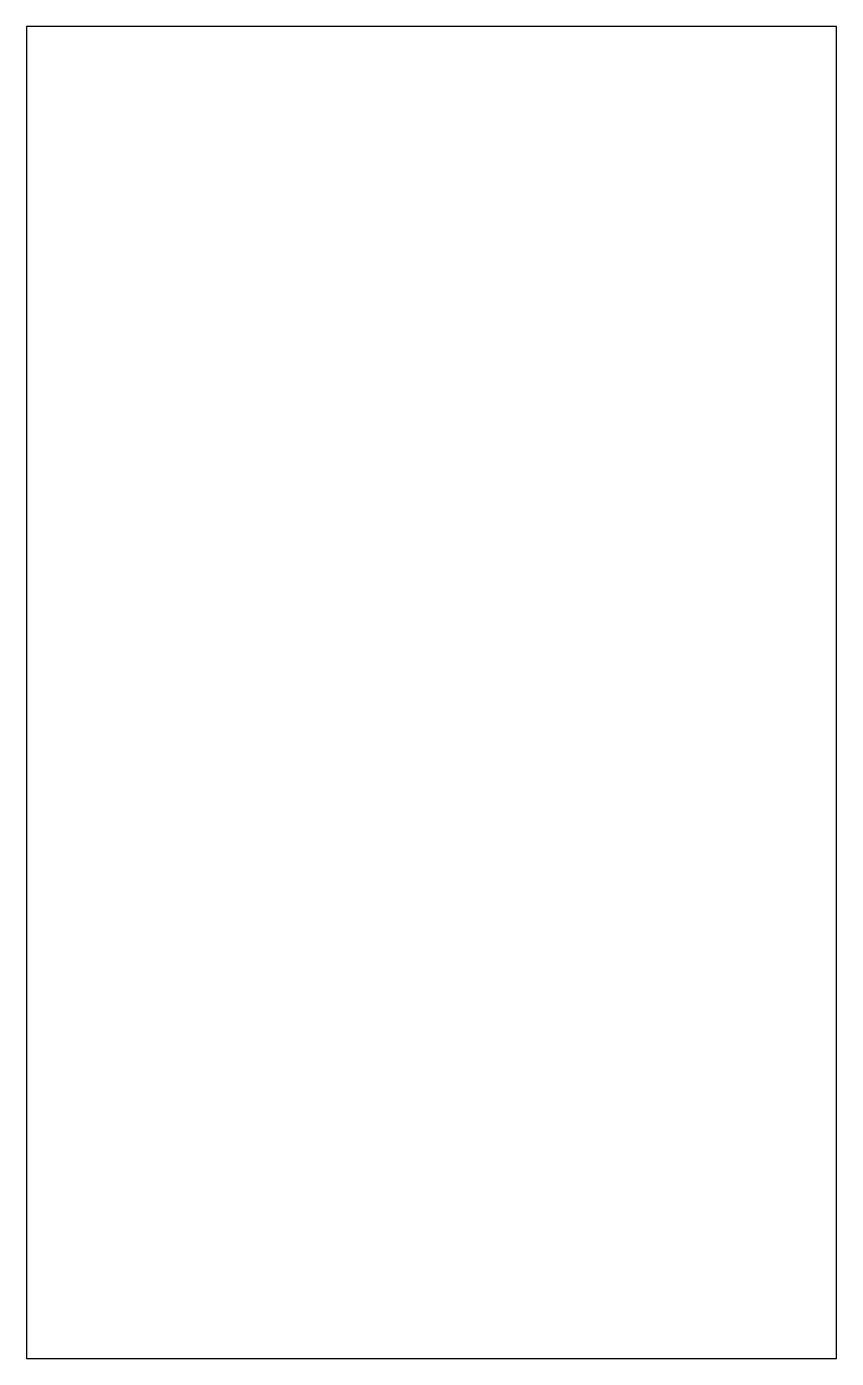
# Model space of a CAD drawing. Extents: x -23.9 to 0, y 0 to 39.3.
import ezdxf

# ---------------------------------------------------------------- set-up
doc = ezdxf.new("R2010")
doc.units = 0
doc.layers.get('0').update_dxf_attribs({"linetype": 'CONTINUOUS'})

msp = doc.modelspace()

# ---------------------------------------------------------------- linework, layer by layer
msp.add_lwpolyline([(0, 0), (0, 39.2512), (-23.85, 39.2512), (-23.85, 0)], close=True)

doc.saveas('drawing.dxf')
